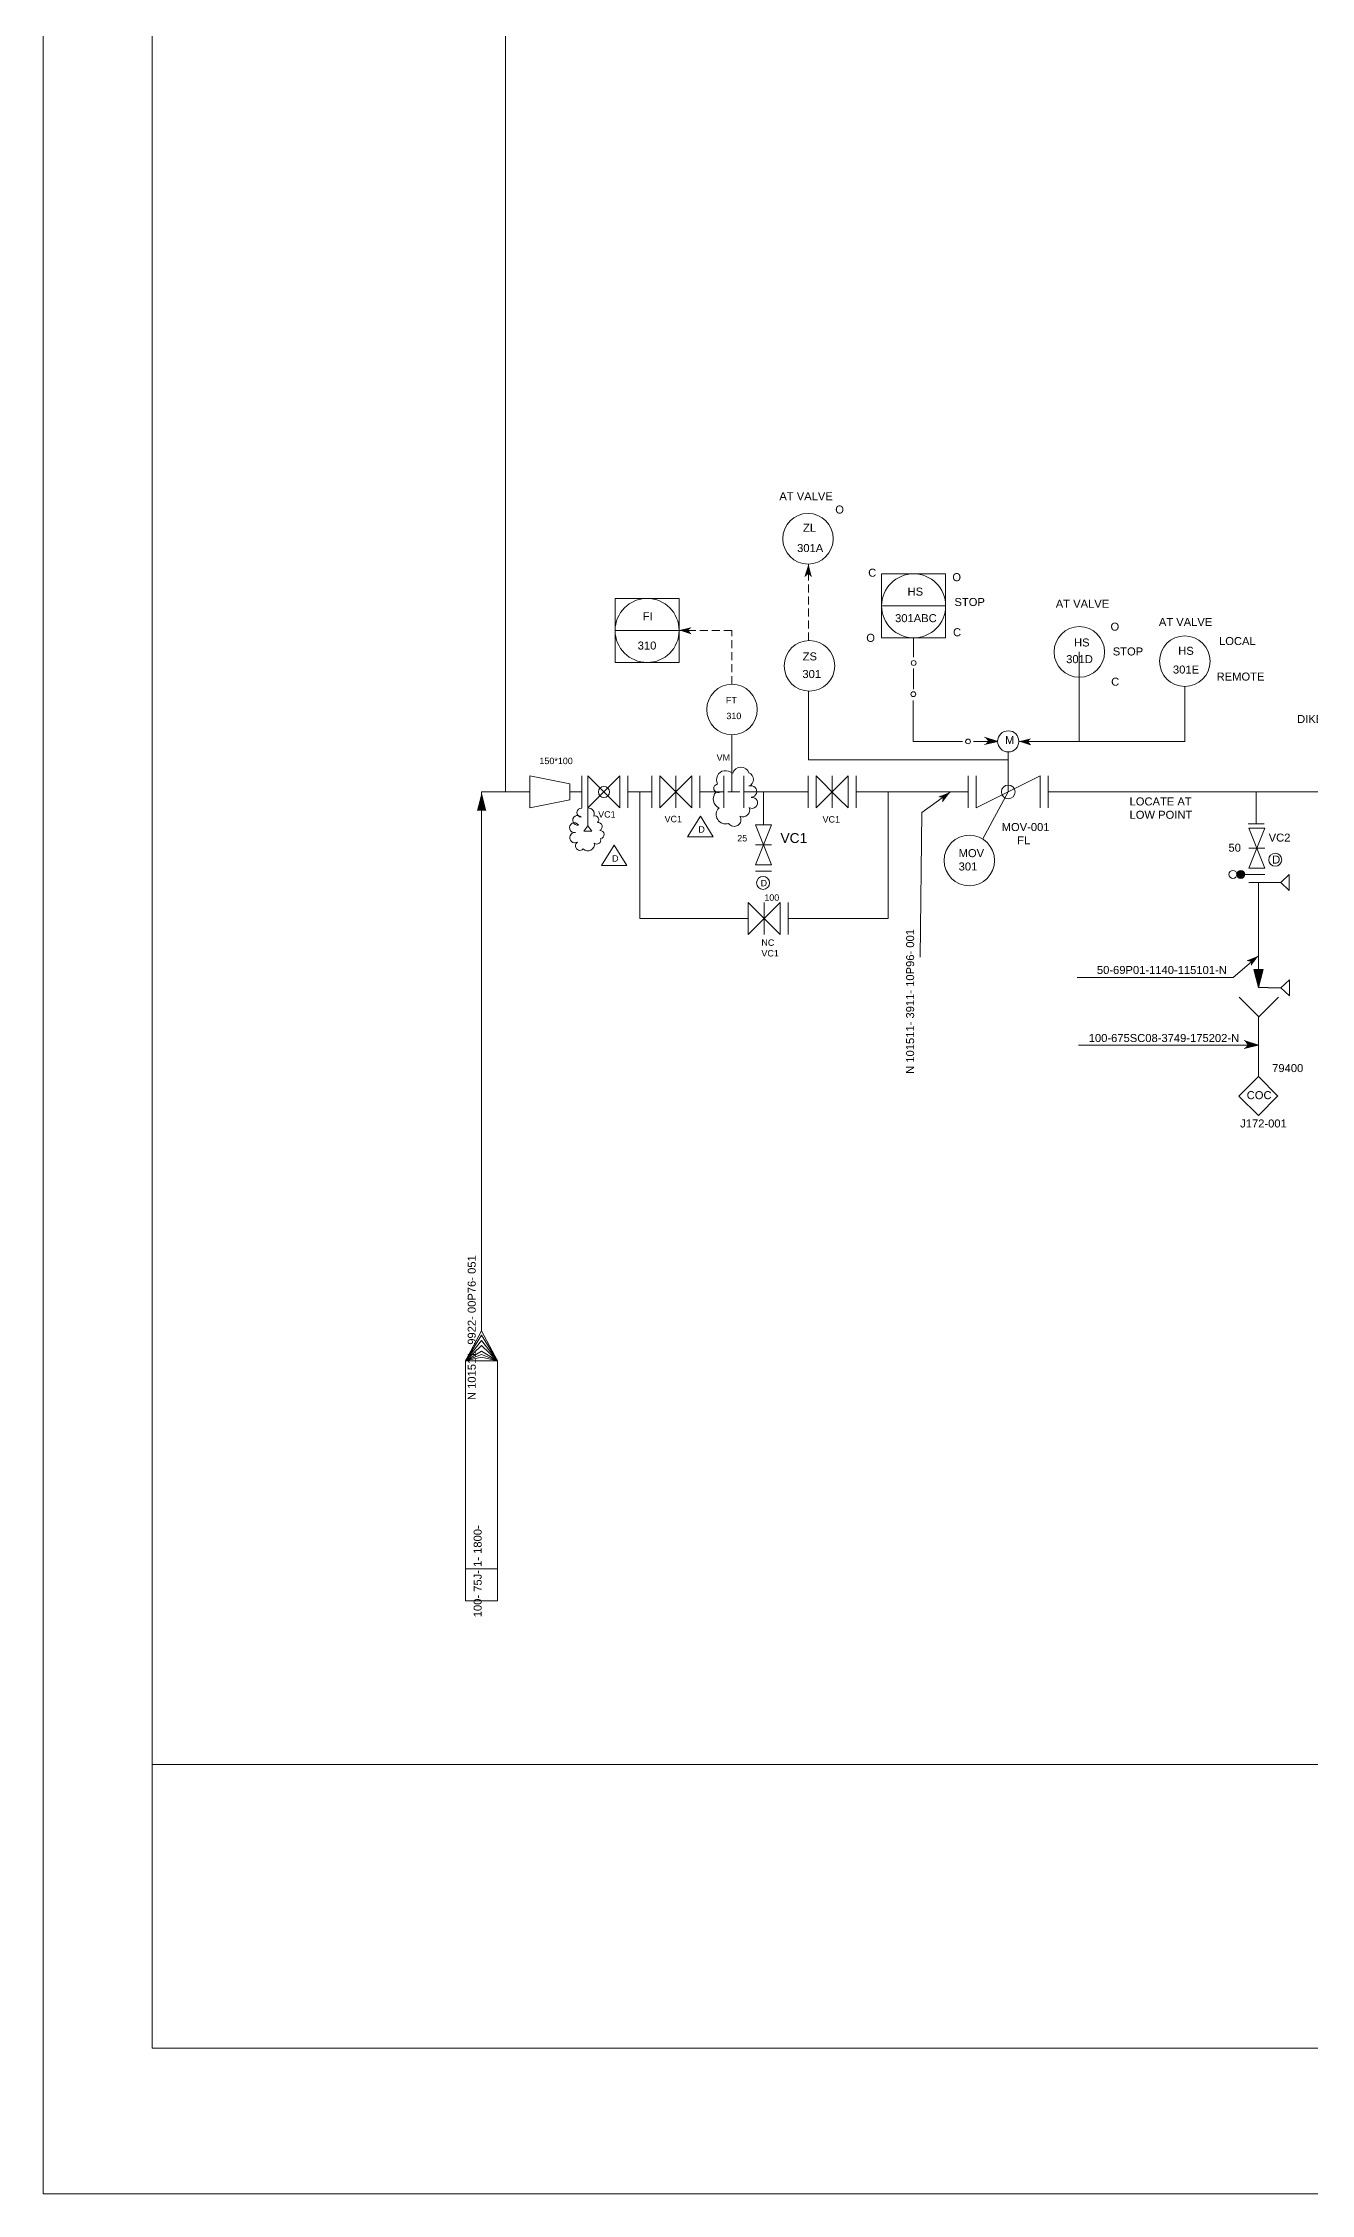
# Model space of a CAD drawing. Header units: millimetres. Extents: x -12 to 339, y -43 to 165.
# Drawn here: x -12 to 67.2, y -43.4 to 91 of the extents above; entities that cross this region are included whole.
import ezdxf

# ---------------------------------------------------------------- set-up
doc = ezdxf.new("R2010")
doc.units = ezdxf.units.MM
doc.header["$MEASUREMENT"] = 0
doc.linetypes.add('DASHED', pattern=[0.75, 0.5, -0.25])
doc.layers.add('PDF_Geometry', color=7, linetype='Continuous')
doc.styles.get("Standard").update_dxf_attribs({"font": 'arial.ttf'})

msp = doc.modelspace()

# ---------------------------------------------------------------- hatches: boundary and pattern name
at = {"lineweight": 5}
h = msp.add_hatch(color=256, dxfattribs=at)
h.dxf.hatch_style = 1
h.paths.add_polyline_path([(44.68, 44.18), (44.25, 43.87), (44.23, 43.68)])
h.paths.add_polyline_path([(44.68, 44.18), (44.04, 43.9), (44.25, 43.87)])
h.paths.add_polyline_path([(36.79, 58.32), (39.55, 58.02), (39.82, 60.5), (37.06, 60.8)], flags=24)
h = msp.add_hatch(color=256, dxfattribs=at)
h.dxf.hatch_style = 1
h.paths.add_polyline_path([(35.82, 58.43), (35.82, 57.81), (36.03, 57.61)])
h.paths.add_polyline_path([(35.56, 57.61), (35.82, 57.81), (35.82, 58.43)])
h = msp.add_hatch(color=256, dxfattribs=at)
h.dxf.hatch_style = 1
h.paths.add_polyline_path([(27.74, 54.3), (28.32, 54.3), (28.51, 54.48)])
h.paths.add_polyline_path([(28.51, 54.04), (28.32, 54.3), (27.74, 54.3)])
h = msp.add_hatch(color=256, dxfattribs=at)
h.dxf.hatch_style = 1
h.paths.add_polyline_path([(47.64, 47.35), (47.05, 47.35), (46.86, 47.16)])
h.paths.add_polyline_path([(46.85, 47.61), (47.05, 47.35), (47.64, 47.35)])
h = msp.add_hatch(color=256, dxfattribs=at)
h.dxf.hatch_style = 1
h.paths.add_polyline_path([(48.96, 47.35), (49.55, 47.35), (49.74, 47.54)])
h.paths.add_polyline_path([(49.74, 47.1), (49.55, 47.35), (48.96, 47.35)])
h = msp.add_hatch(color=256, dxfattribs=at)
h.dxf.hatch_style = 1
h.paths.add_polyline_path([(15.4, 44.16), (15.11, 43.02), (15.4, 43.02)])
h.paths.add_polyline_path([(15.4, 44.16), (15.4, 43.02), (15.69, 43.02)])
h = msp.add_hatch(color=256, dxfattribs=at)
h.dxf.hatch_style = 1
h.paths.add_polyline_path([(44.68, 44.18), (43.88, 43.87), (43.97, 43.87)])
h.paths.add_polyline_path([(44.68, 44.18), (44.18, 43.63), (44.17, 43.51)])
h = msp.add_hatch(color=256, dxfattribs=at)
h.dxf.hatch_style = 1
h.paths.add_polyline_path([(44.25, 43.87), (44.04, 43.9), (43.97, 43.87), (44.21, 43.84)])
h.paths.add_polyline_path([(44.25, 43.87), (44.21, 43.84), (44.18, 43.63), (44.23, 43.68)])
h = msp.add_hatch(color=256, dxfattribs=at)
h.dxf.hatch_style = 1
h.paths.add_polyline_path([(63.93, 33.95), (63.48, 33.58), (63.46, 33.31)])
h.paths.add_polyline_path([(63.18, 33.65), (63.48, 33.58), (63.93, 33.95)])
h = msp.add_hatch(color=256, dxfattribs=at)
h.dxf.hatch_style = 1
h.paths.add_polyline_path([(63.93, 31.97), (64.22, 33.1), (63.93, 33.1)])
h.paths.add_polyline_path([(63.93, 31.97), (63.93, 33.1), (63.65, 33.1)])
h = msp.add_hatch(color=256, dxfattribs=at)
h.dxf.hatch_style = 1
h.paths.add_polyline_path([(63.93, 28.38), (63.26, 28.38), (63.05, 28.16)])
h.paths.add_polyline_path([(63.05, 28.67), (63.26, 28.38), (63.93, 28.38)])

# ---------------------------------------------------------------- linework, layer by layer
for p, q in [((16.9, 44.19), (16.9, 123.95)), ((40.39, 53.82), (40.39, 57.82)), ((40.39, 57.82), (44.39, 57.82)), ((44.39, 57.82), (44.39, 53.82)), ((23.74, 54.28), (23.74, 56.28)), ((23.74, 56.28), (27.74, 56.28)), ((27.74, 56.28), (27.74, 52.28)), ((40.39, 53.82), (40.39, 55.82)), ((40.39, 55.82), (44.39, 55.82)), ((27.74, 54.28), (23.74, 54.28)), ((23.74, 52.28), (23.74, 54.28)), ((44.39, 53.82), (40.39, 53.82)), ((42.39, 53.82), (42.39, 52.62)), ((52.74, 52.94), (52.74, 47.35)), ((27.74, 52.28), (23.74, 52.28)), ((42.39, 51.91), (42.39, 50.61)), ((35.82, 46.19), (35.82, 50.49)), ((42.37, 49.91), (42.37, 47.35)), ((59.33, 50.78), (59.33, 47.35)), ((31.04, 44.19), (31.04, 47.76)), ((42.37, 47.35), (45.44, 47.35)), ((47.64, 47.35), (46.12, 47.35)), ((59.33, 47.35), (48.96, 47.35)), ((48.3, 46.19), (35.82, 46.19)), ((48.3, 46.19), (48.3, 46.69)), ((48.3, 46.69), (48.3, 46.19)), ((48.3, 44.19), (48.3, 46.19)), ((18.4, 44.19), (18.4, 45.19)), ((18.4, 45.19), (18.4, 43.19)), ((20.9, 44.69), (18.4, 45.19)), ((18.4, 45.19), (18.4, 43.19)), ((20.9, 44.19), (20.9, 44.69)), ((21.65, 43.19), (21.65, 45.19)), ((24.54, 43.19), (24.54, 45.19)), ((24.54, 45.19), (24.54, 44.19)), ((26.04, 44.19), (26.04, 45.19)), ((26.04, 45.19), (26.04, 43.19)), ((26.54, 44.19), (26.54, 45.19)), ((26.54, 45.19), (26.54, 43.19)), ((27.54, 43.19), (27.54, 45.19)), ((29.04, 44.19), (29.04, 45.19)), ((29.04, 45.19), (29.04, 43.19)), ((30.54, 44.19), (30.54, 45.19)), ((30.54, 45.19), (30.54, 43.19)), ((31.79, 43.19), (31.79, 45.19)), ((35.79, 43.19), (35.79, 45.19)), ((36.29, 44.19), (36.29, 45.19)), ((36.29, 45.19), (36.29, 43.19)), ((37.29, 43.19), (37.29, 45.19)), ((38.8, 44.19), (38.8, 45.19)), ((38.8, 45.19), (38.8, 43.19)), ((45.8, 43.19), (45.8, 45.19)), ((46.3, 44.19), (46.3, 45.19)), ((46.3, 45.19), (46.3, 44.19)), ((50.3, 45.19), (46.3, 43.19)), ((50.3, 43.19), (50.3, 45.19)), ((50.8, 44.19), (50.8, 45.19)), ((15.4, 10.52), (15.4, 44.19)), ((15.4, 44.19), (18.4, 44.19)), ((18.4, 43.19), (20.9, 43.69)), ((20.9, 44.19), (20.9, 43.69)), ((20.9, 44.19), (21.65, 44.19)), ((21.65, 44.19), (21.65, 43.19)), ((22.04, 43.19), (22.04, 42.07)), ((24.54, 44.19), (24.54, 43.19)), ((24.54, 44.19), (25.29, 44.19)), ((25.29, 44.19), (26.04, 44.19)), ((25.29, 44.19), (25.29, 41.08)), ((27.54, 44.19), (27.54, 43.19)), ((29.04, 43.19), (29.04, 44.19)), ((29.04, 44.19), (30.04, 44.19)), ((30.04, 44.19), (30.54, 44.19)), ((30.79, 44.19), (31.29, 44.19)), ((31.29, 44.19), (31.54, 44.19)), ((31.79, 44.19), (31.79, 43.19)), ((31.79, 44.19), (35.79, 44.19)), ((33.01, 44.19), (33.01, 42.14)), ((35.79, 44.19), (35.79, 43.19)), ((38.8, 43.19), (38.8, 44.19)), ((38.8, 44.19), (40.8, 44.19)), ((40.8, 44.19), (40.8, 36.28)), ((40.8, 44.19), (44.8, 44.19)), ((42.91, 42.91), (44.69, 44.19)), ((44.8, 44.19), (45.8, 44.19)), ((45.8, 44.19), (45.8, 43.19)), ((46.3, 44.19), (46.3, 43.19)), ((48.3, 44.19), (46.71, 41.27)), ((50.8, 44.19), (50.8, 43.19)), ((50.8, 44.19), (65.8, 44.19)), ((65.8, 44.19), (63.8, 44.19)), ((63.8, 44.19), (63.8, 42.19)), ((65.8, 44.19), (65.8, 44.19)), ((65.8, 44.19), (67.72, 44.19)), ((22.04, 42.07), (21.79, 41.75)), ((22.04, 41.75), (21.79, 41.75)), ((21.79, 41.75), (22.29, 41.75)), ((22.29, 41.75), (22.04, 42.07)), ((29.07, 42.68), (28.27, 41.39)), ((28.27, 41.39), (29.07, 42.68)), ((29.07, 42.68), (29.87, 41.39)), ((32.76, 42.14), (32.51, 42.14)), ((32.51, 42.14), (33.51, 42.14)), ((32.51, 42.14), (33.51, 39.64)), ((32.51, 39.64), (33.51, 42.14)), ((33.01, 42.14), (32.76, 42.14)), ((42.91, 42.91), (42.8, 33.86)), ((63.8, 42.19), (63.3, 42.19)), ((63.3, 42.19), (64.3, 42.19)), ((63.33, 41.93), (64.33, 41.93)), ((63.33, 41.93), (64.33, 39.43)), ((63.33, 39.43), (64.33, 41.93)), ((23.68, 40.87), (22.88, 39.59)), ((22.88, 39.59), (23.68, 40.87)), ((23.68, 40.87), (24.48, 39.59)), ((25.29, 36.28), (25.29, 41.08)), ((28.27, 41.39), (29.87, 41.39)), ((33.01, 40.89), (32.51, 40.89)), ((32.51, 40.89), (33.51, 40.89)), ((63.33, 40.68), (64.33, 40.68)), ((22.88, 39.59), (24.48, 39.59)), ((33.51, 39.64), (32.51, 39.64)), ((33.51, 39.64), (32.51, 39.64)), ((33.01, 39.25), (32.51, 39.25)), ((32.51, 39.25), (33.51, 39.25)), ((63.33, 39.04), (63.08, 39.04)), ((64.33, 39.43), (63.33, 39.43)), ((63.33, 39.04), (64.33, 39.04)), ((65.33, 38.54), (65.86, 39.04)), ((65.86, 38.54), (65.86, 39.04)), ((65.86, 39.04), (65.86, 38.04)), ((63.83, 38.54), (63.33, 38.54)), ((63.33, 38.54), (64.53, 38.54)), ((63.93, 38.54), (63.93, 31.97)), ((64.53, 38.54), (64.83, 38.54)), ((64.83, 38.54), (65.33, 38.54)), ((65.86, 38.04), (65.33, 38.54)), ((32.05, 37.28), (32.05, 35.28)), ((33.06, 35.28), (33.06, 37.28)), ((34.05, 35.28), (34.05, 37.28)), ((34.55, 36.28), (34.55, 37.28)), ((34.55, 37.28), (34.55, 35.28)), ((32.05, 36.28), (25.29, 36.28)), ((34.05, 36.28), (34.05, 35.28)), ((40.8, 36.28), (34.55, 36.28)), ((63.93, 33.95), (62.36, 32.59)), ((62.36, 32.59), (52.61, 32.59)), ((65.34, 31.95), (65.87, 32.45)), ((65.87, 31.95), (65.87, 32.45)), ((65.87, 32.45), (65.87, 31.45)), ((63.95, 30.14), (62.72, 31.37)), ((63.93, 31.97), (64.54, 31.97)), ((63.95, 30.14), (65.18, 31.37)), ((64.54, 31.95), (64.84, 31.95)), ((64.84, 31.95), (65.34, 31.95)), ((65.87, 31.45), (65.34, 31.95)), ((63.93, 30.2), (63.93, 26.55)), ((63.93, 30.2), (63.93, 26.55)), ((63.93, 28.38), (52.7, 28.38)), ((62.71, 25.19), (63.93, 26.41)), ((63.93, 26.41), (63.93, 26.55)), ((63.93, 26.41), (65.15, 25.19)), ((63.93, 23.97), (62.71, 25.19)), ((65.15, 25.2), (63.93, 23.98)), ((15.4, 10.52), (14.4, 8.66)), ((15.4, 10.25), (14.4, 8.66)), ((15.4, 9.92), (14.4, 8.66)), ((15.4, 9.61), (14.4, 8.66)), ((16.4, 8.66), (15.4, 10.52)), ((16.4, 8.66), (15.4, 10.25)), ((16.4, 8.66), (15.4, 9.92)), ((16.4, 8.66), (15.4, 9.61)), ((15.4, 9.26), (14.4, 8.66)), ((14.4, 8.66), (15.4, 9.26)), ((15.4, 9.05), (14.4, 8.66)), ((15.4, 8.88), (14.4, 8.66)), ((16.4, 8.66), (14.4, 8.66)), ((14.4, 8.66), (14.4, -6.34)), ((14.4, 8.66), (16.4, 8.66)), ((14.4, 8.66), (16.4, 8.66)), ((14.4, 8.66), (16.4, 8.66)), ((14.4, 8.66), (16.4, 8.66)), ((14.4, 8.66), (16.4, 8.66)), ((14.4, 8.66), (16.4, 8.66)), ((15.4, 9.26), (16.4, 8.66)), ((16.4, 8.66), (15.4, 9.05)), ((16.4, 8.66), (15.4, 8.88)), ((16.4, 3.66), (16.4, 8.66)), ((16.4, -6.34), (16.4, 3.66)), ((14.4, -4.34), (16.4, -4.34)), ((14.4, -6.34), (16.4, -6.34))]:
    msp.add_line(p, q, dxfattribs=at)
at = {"linetype": 'DASHED', "lineweight": 5}
for p, q in [((35.82, 57.56), (35.82, 58.43)), ((35.82, 53.66), (35.82, 57.56)), ((31.04, 54.28), (27.74, 54.28)), ((31.04, 50.93), (31.04, 54.28))]:
    msp.add_line(p, q, dxfattribs=at)
at = {"lineweight": 0}
for points in [[(-12, 164.94), (338.56, 164.94), (338.56, -43.4), (-12, -43.4)], [(-5.18, 154.94), (331.28, 154.94), (331.28, -34.3), (-5.18, -34.3)]]:
    msp.add_lwpolyline(points, close=True, dxfattribs=at)
at = {"lineweight": 5}
for points in [[(22.04, 44.6), (22.04, 43.19), (22.04, 45.19)], [(22.04, 45.19), (23.43, 43.8), (24.04, 43.19), (24.04, 45.19), (22.04, 43.19), (23.04, 44.19)], [(26.54, 45.19), (27.93, 43.8), (28.54, 43.19), (28.54, 45.19), (26.54, 43.19), (27.54, 44.19)], [(36.29, 45.19), (37.68, 43.8), (38.3, 43.19), (38.3, 45.19), (36.29, 43.19), (37.29, 44.19)], [(32.05, 37.28), (33.44, 35.89), (34.06, 35.28), (34.06, 37.28), (32.05, 35.28), (33.06, 36.28)]]:
    msp.add_lwpolyline(points, dxfattribs=at)
at = {"lineweight": 0}
msp.add_lwpolyline([(-5.18, -16.56), (331.28, -16.56)], dxfattribs=at)
at = {"lineweight": 5}
for centre, radius in [((35.79, 60.01), 1.58), ((42.39, 55.82), 2), ((25.74, 54.28), 2), ((52.74, 52.94), 1.58), ((59.33, 52.36), 1.58), ((35.88, 52.07), 1.58), ((42.39, 52.25), 0.15), ((31.04, 49.34), 1.58), ((42.37, 50.3), 0.15), ((45.79, 47.35), 0.15), ((48.3, 47.35), 0.661), ((23.04, 44.19), 0.35), ((48.3, 44.19), 0.43), ((45.87, 39.91), 1.58), ((64.98, 39.96), 0.408), ((62.34, 39.04), 0.25), ((62.83, 39.04), 0.25), ((62.83, 39.04), 0.2), ((62.83, 39.04), 0.15), ((62.83, 39.04), 0.1), ((62.83, 39.04), 0.05), ((62.83, 39.04), 0.02), ((32.98, 38.51), 0.408)]:
    msp.add_circle(centre, radius, dxfattribs=at)
for centre, radius, start, end in [((31.6, 45.21), 0.53, 18.9727, 163.4632), ((30.17, 44.42), 0.266, 95.8888, 297.9969), ((30.64, 44.96), 0.569, 99.8751, 208.5044), ((30.57, 44.61), 0.912, 55.5729, 91.7356), ((31.96, 44.97), 0.431, 288.9014, 71.0986), ((32.22, 44.22), 0.365, 275.0686, 108.9014), ((21.64, 42.9), 0.285, 87.1184, 265.3322), ((22.06, 42.82), 0.372, 339.4039, 94.0745), ((30.5, 43.75), 0.627, 136.2509, 244.5603), ((30.64, 42.78), 0.582, 134.9318, 289.0932), ((31.72, 43.07), 0.429, 245.5782, 19.9731), ((32.29, 43.51), 0.346, 240.2337, 97.1297), ((21.19, 41.96), 0.304, 33.6749, 282.6921), ((21.23, 41.34), 0.323, 86.6154, 300.8772), ((21.39, 42.42), 0.3, 41.2007, 280.0541), ((22.48, 42.46), 0.236, 313.1185, 105.9964), ((22.67, 42.03), 0.26, 296.0867, 97.0513), ((22.79, 41.53), 0.261, 278.3925, 90.4116), ((31.18, 42.46), 0.42, 213.354, 31.5489), ((21.54, 40.82), 0.277, 120.7521, 317.4784), ((22.04, 40.92), 0.407, 223.9633, 10.8806), ((22.6, 41.18), 0.244, 228.3851, 23.393)]:
    msp.add_arc(centre, radius, start, end, dxfattribs=at)
at = {"layer": 'PDF_Geometry', "lineweight": 5}
for points in [[(46.81, 47.62), (47.64, 47.35), (46.81, 47.15), (47.64, 47.35)], [(64.22, 33.1), (63.65, 33.1), (63.93, 31.97)], [(63.05, 28.67), (63.93, 28.38), (63.05, 28.16), (63.93, 28.38)]]:
    msp.add_lwpolyline(points, close=True, dxfattribs=at)

# ---------------------------------------------------------------- texts
at = {"linetype": 'DASHED', "lineweight": 5, "char_height": 0.5, "attachment_point": 1}
for s, width, insert in [('AT VALVE\\P                  O', 3.9762, (34, 62.92)), ('301A', 0.0695, (35.11, 59.68))]:
    msp.add_mtext_dynamic_manual_height_columns(s, width=width, gutter_width=2.5, heights=[0], dxfattribs=dict(at, insert=insert))
at = {"linetype": 'DASHED', "lineweight": 5, "insert": (35.48, 60.95), "char_height": 0.5, "attachment_point": 1}
msp.add_mtext('ZL', dxfattribs=at)
at = {"lineweight": 5, "attachment_point": 1}
for s, width, gutter_width, heights, insert, char_height in [('C', 0.4878, 2.5, [0], (39.55, 58.14), 0.5), ('O', 0.3812, 2.5, [0], (44.81, 57.86), 0.5), ('HS', 0.2439, 2.5, [0], (42.01, 56.96), 0.5), ('FI', 0.5893, 2.5, [0], (25.46, 55.42), 0.5), ('301ABC', 0.2882, 2.5, [0], (41.23, 55.3), 0.5), ('STOP', 0.0224, 2.5, [0], (44.94, 56.31), 0.5), ('AT VALVE', 3.7873, 2.5, [0], (51.27, 56.2), 0.5), ('O', 0.3812, 2.5, [0], (39.43, 54.07), 0.5), ('C', 0.4878, 2.5, [0], (44.85, 54.42), 0.5), ('HS', 0.2439, 2.5, [0], (52.41, 53.78), 0.5), ('O', 0.3812, 2.5, [0], (54.69, 54.77), 0.5), ('AT VALVE', 3.7873, 2.5, [0], (57.71, 55.06), 0.5), ('LOCAL', 0.2913, 2.5, [0], (61.47, 53.87), 0.5), ('301D', 0.8038, 2.5, [0], (51.92, 52.74), 0.5), ('STOP', 0.0224, 2.5, [0], (54.83, 53.22), 0.5), ('HS', 0.2439, 2.5, [0], (58.92, 53.26), 0.5), ('301', 0.1388, 2.5, [0], (35.44, 51.81), 0.5), ('C', 0.4878, 2.5, [0], (54.73, 51.33), 0.5), ('301E', 0.2549, 2.5, [0], (58.59, 52.09), 0.5), ('REMOTE', 0.7283, 2.5, [0], (61.32, 51.65), 0.5), ('FT', 1.5832, 2, [0], (30.66, 50.13), 0.4), ('310', 0.4, 2, [0.409], (30.69, 49.14), 0.4), ('DIKE', 0.8453, 2.5, [0.887], (66.35, 49), 0.5), ('150*100', 0.5157, 2, [0], (19.01, 46.33), 0.4), ('VM', 1.1819, 2, [0], (30.08, 46.54), 0.4), ('LOCATE AT\\PLOW POINT', 4.2757, 2.5, [0], (55.88, 43.85), 0.5), ('VC1', 0.7736, 2, [0], (22.68, 42.99), 0.4), ('VC1', 0.7736, 2, [0], (26.83, 42.7), 0.4), ('VC1', 0.7736, 2, [0], (36.7, 42.68), 0.4), ('MOV-001\\P     FL', 3.0145, 2.5, [0], (47.89, 42.25), 0.5), ('25', 1.01, 2, [0], (31.37, 41.5), 0.4), ('VC1', 0.9885, 3.08, [0], (34.07, 41.62), 0.615), ('MOV\\P301', 0.5335, 2.5, [0], (45.2, 40.62), 0.5), ('50', 0.9974, 2.5, [0.596], (62.06, 40.96), 0.5), ('VC2', 0.2166, 2.5, [0], (64.57, 41.59), 0.5), ('D', 0.408, 2.5, [0], (64.79, 40.22), 0.5), ('D', 1.01, 2, [0], (32.83, 38.7), 0.4), ('100', 0.6674, 2, [0], (33.06, 37.79), 0.4), ('NC\\PVC1', 0.6238, 2, [0], (32.88, 34.98), 0.4), ('50-69P01-1140-115101-N', 9.6995, 2.5, [0], (53.84, 33.32), 0.5), ('100-675SC08-3749-175202-N', 10.997, 2.5, [0], (53.33, 29.07), 0.5), ('79400', 0.4147, 2.5, [0.511], (64.79, 27.19), 0.5), ('J172-001', 2.7036, 2.5, [0], (62.79, 23.73), 0.5)]:
    msp.add_mtext_dynamic_manual_height_columns(s, width=width, gutter_width=gutter_width, heights=heights, dxfattribs=dict(at, insert=insert, char_height=char_height))
for s, insert, char_height in [('310', (25.15, 53.59), 0.5), ('ZS', (35.46, 52.91), 0.5), ('M', (48.1, 47.68), 0.5), ('D', (28.94, 42.05), 0.4), ('D', (23.55, 40.24), 0.4), ('COC', (63.2, 25.5), 0.5)]:
    msp.add_mtext(s, dxfattribs=dict(at, insert=insert, char_height=char_height))
at = {"lineweight": 5, "char_height": 0.5, "attachment_point": 1, "rotation": 90}
for s, width, insert in [('N 101511- 3911- 10P96- 001', 9.3746, (41.92, 26.58)), ('N 101511- 9922- 00P76- 051', 16.0306, (14.53, 6.2)), ('100- 75J- 1- 1800-', 16.0306, (14.9, -7.37))]:
    msp.add_mtext_dynamic_manual_height_columns(s, width=width, gutter_width=2.5, heights=[0], dxfattribs=dict(at, insert=insert))

doc.saveas('drawing.dxf')
